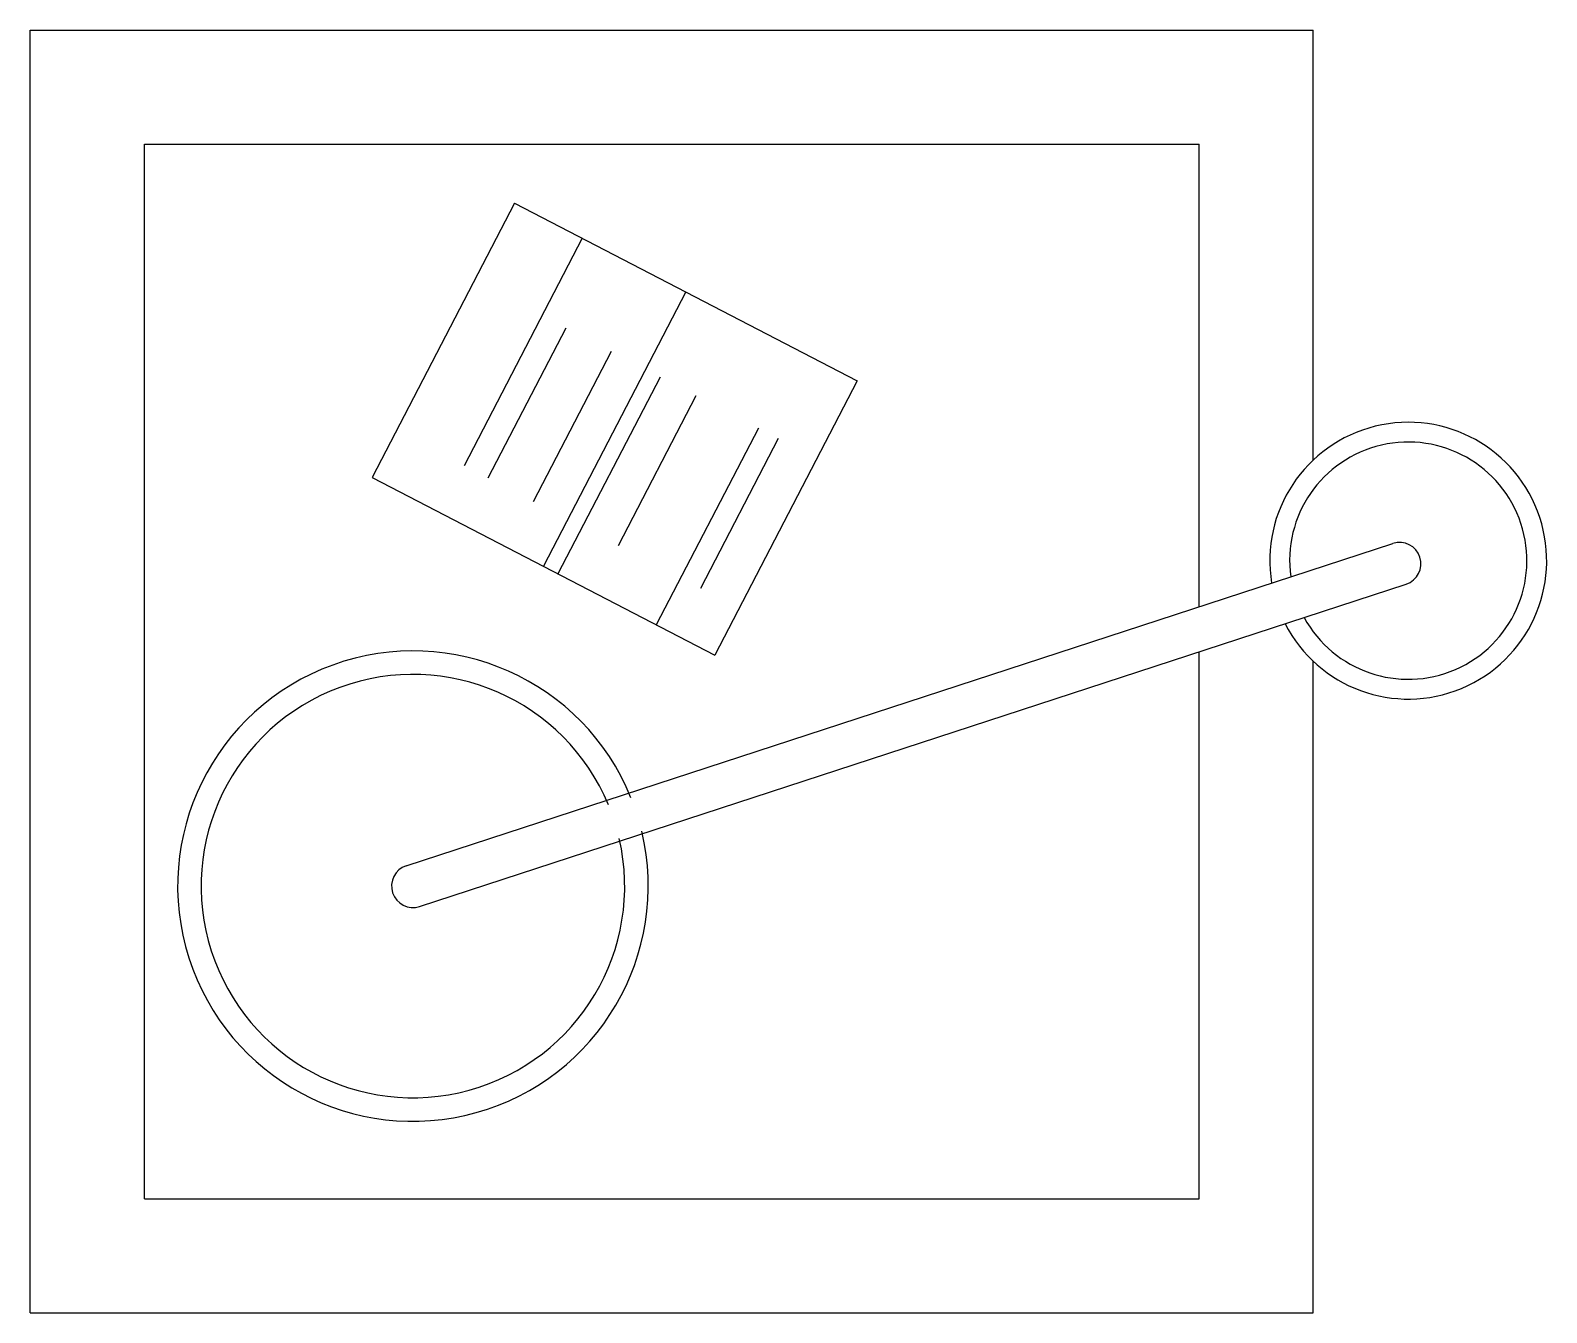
# Model space of a CAD drawing. Header units: millimetres. Extents: x -970.215 to -969.684, y 2690.103 to 2690.553.
import ezdxf

# ---------------------------------------------------------------- set-up
doc = ezdxf.new("R2010")
doc.units = ezdxf.units.MM
doc.header["$LTSCALE"] = 10
doc.layers.add('Móveis_camas', color=2, linetype='Continuous')

msp = doc.modelspace()

# ---------------------------------------------------------------- linework, layer by layer
at = {"layer": 'Móveis_camas'}
for p, q in [((-970.2154566948325, 2690.5527783446), (-969.7654566948326, 2690.5527783446)), ((-970.2154566948324, 2690.1027783446), (-970.2154566948325, 2690.5527783446)), ((-970.2154566948324, 2690.5527783446), (-970.2154566948323, 2690.552778344599)), ((-970.2154566948324, 2690.5527783446), (-970.2154566948323, 2690.552778344599)), ((-969.7654566948326, 2690.401992914947), (-969.7654566948326, 2690.5527783446)), ((-969.7655214660534, 2690.1027783446), (-969.7654566948326, 2690.33134527677)), ((-970.2154566948324, 2690.1027783446), (-969.7655214660534, 2690.1027783446))]:
    msp.add_line(p, q, dxfattribs=at)
at = {"layer": 'Móveis_camas', "color": 1}
for p, q in [((-970.1754566948324, 2690.5127783446), (-969.8054566948324, 2690.5127783446)), ((-970.1754566948324, 2690.1427783446), (-970.1754566948324, 2690.5127783446)), ((-969.8054566948325, 2690.350483587283), (-969.8054566948324, 2690.5127783446)), ((-970.0455761244533, 2690.492157153588), (-970.0955528102535, 2690.395872159858)), ((-970.0455761244533, 2690.492157153588), (-969.9254405316445, 2690.429800824293)), ((-970.0218390237982, 2690.479836421402), (-970.0633103544309, 2690.399937829769)), ((-969.9855175404949, 2690.460983770657), (-970.0354942262951, 2690.364698776927)), ((-970.0276040478587, 2690.448230488801), (-970.0549285066699, 2690.395587235188)), ((-970.0117715828441, 2690.440012654444), (-970.0390960416547, 2690.387369400831)), ((-969.9945421262113, 2690.431069712171), (-970.0303719401894, 2690.362040056462)), ((-969.9254405316445, 2690.429800824293), (-969.9754172174447, 2690.333515830563)), ((-969.9819692973437, 2690.424543790597), (-970.0092937561548, 2690.371900536984)), ((-969.9600831950105, 2690.413183818317), (-969.9959130089886, 2690.344154162608)), ((-969.9530983105882, 2690.409558316974), (-969.9804227693993, 2690.356915063361)), ((-970.0955528102535, 2690.395872159858), (-969.9754172174447, 2690.333515830563)), ((-970.0835919803634, 2690.259596924975), (-969.7375159135485, 2690.372684692885)), ((-970.0789161297438, 2690.245344331492), (-969.7328400629289, 2690.358432099402)), ((-969.8054566948326, 2690.1427783446), (-969.8054566948325, 2690.334703059452)), ((-970.1754566948324, 2690.1427783446), (-969.8054566948326, 2690.1427783446))]:
    msp.add_line(p, q, dxfattribs=at)
for centre, radius, start, end in [((-969.7321412973014, 2690.366669095858), 0.04855602854115402, 207.115862450296, 189.3447809391829), ((-969.7321412973014, 2690.366669095858), 0.04161945303527487, 208.635106248029, 187.8717341080243), ((-969.7351779882387, 2690.365558396144), 0.007499999999993802, 288.1631197793268, 108.1631197793268), ((-970.0812540550536, 2690.252470628233), 0.0825274821944964, 22.08158969864072, 13.47933730089077), ((-970.0812540550536, 2690.252470628233), 0.07427473397504676, 22.56054849186869, 13.0003785079263), ((-970.0812540550536, 2690.252470628233), 0.007499999999994828, 108.1631197793268, 288.1631197793268)]:
    msp.add_arc(centre, radius, start, end, dxfattribs=at)

doc.saveas('drawing.dxf')
